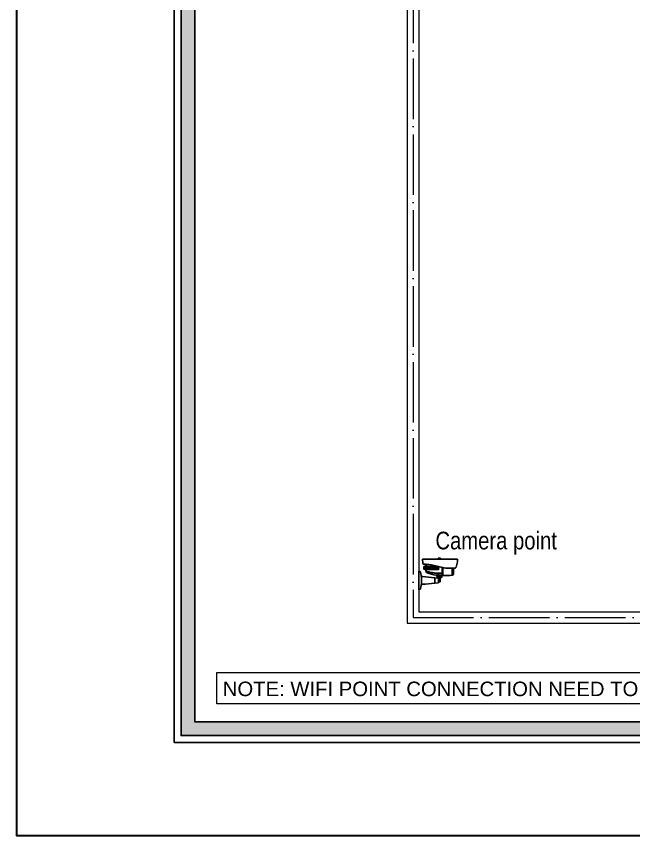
# Model space of a CAD drawing. Header units: millimetres. Extents: x 56222 to 3066687, y -650199 to -121287.
# Drawn here: x 140057.7 to 140302.3, y -177505.9 to -177181.1 of the extents above; entities that cross this region are included whole.
import ezdxf

# ---------------------------------------------------------------- set-up
doc = ezdxf.new("R2010")
doc.units = ezdxf.units.MM
doc.header["$MEASUREMENT"] = 0
doc.linetypes.add('ACAD_ISO04W100', pattern=[30, 24, -3, 0, -3])
doc.linetypes.add('DASHED', pattern=[0.75, 0.5, -0.25])
for name, color, linetype, lineweight in [('Electrical', 84, 'Continuous', 30), ('furniture dimensions', 1, 'DASHED', 0), ('GROUND FLOOR', 7, 'Continuous', 9), ('NAME PLATE', 7, 'Continuous', 25), ('XX~SLAB ( BEAM )~ ( DIM )', 7, 'Continuous', 9)]:
    doc.layers.add(name, color=color, linetype=linetype, lineweight=lineweight)
doc.layers.add('GROUND FLOOR  ( Text )', color=251, linetype='Continuous')
doc.styles.add("Cn_BT_0'-0", font='swissc.ttf')
doc.styles.get("Standard").update_dxf_attribs({"font": 'arial.ttf', "height": 6})

# ---------------------------------------------------------------- blocks, each defined once
blk = doc.blocks.new('LAYOUT FILE')
at = {"layer": 'NAME PLATE', "true_color": 0xd39e00}
h = blk.add_hatch(color=42, dxfattribs=at)
h.paths.add_polyline_path([(3346889.83, -513806.18), (3346889.83, -514260.7), (3347535.56, -514260.7), (3347535.56, -513806.18)])
h.paths.add_polyline_path([(3346894.36, -513810.71), (3347531.03, -513810.71), (3347531.03, -514256.17), (3346894.36, -514256.17)], flags=16)
at = {"layer": 'NAME PLATE', "color": 42, "true_color": 0xd39e00}
for points in [[(3346887.56, -513803.91), (3347537.83, -513803.91), (3347537.83, -514262.96), (3346887.56, -514262.96)], [(3346889.83, -513806.18), (3347535.56, -513806.18), (3347535.56, -514260.7), (3346889.83, -514260.7)], [(3346894.36, -513810.71), (3347531.03, -513810.71), (3347531.03, -514256.17), (3346894.36, -514256.17)]]:
    blk.add_lwpolyline(points, close=True, dxfattribs=at)
blk = doc.blocks.new('HB75_SIDE-WALL')
at = {"color": 30, "lineweight": 0, "true_color": 0xf26722}
for p, q in [((-3.67, 3.73), (-3.67, 3.6)), ((-3.65, 3.73), (-3.65, 3.6)), ((-3.63, 3.73), (-3.63, 3.6)), ((-3.61, 3.73), (-3.61, 3.6)), ((-3.59, 3.73), (-3.59, 3.6)), ((-3.57, 3.73), (-3.57, 3.6)), ((-3.55, 3.73), (-3.55, 3.6)), ((-3.53, 3.73), (-3.53, 3.6)), ((-3.51, 3.69), (-3.51, 3.6)), ((-3.5, 3.69), (-3.5, 3.6)), ((-3.48, 3.69), (-3.48, 3.6)), ((-3.46, 3.69), (-3.46, 3.6)), ((-3.44, 3.73), (-3.44, 3.6)), ((-3.42, 3.73), (-3.42, 3.6)), ((-3.4, 3.73), (-3.4, 3.6)), ((-3.38, 3.73), (-3.38, 3.6)), ((-3.36, 3.73), (-3.36, 3.6)), ((-3.34, 3.73), (-3.34, 3.6)), ((-3.32, 3.73), (-3.32, 3.6)), ((-3.3, 3.73), (-3.3, 3.6)), ((-3.88, 0.67), (-3.88, 0.52)), ((-3.84, 0.67), (-3.84, 0.52)), ((-3.8, 0.67), (-3.8, 0.52)), ((-3.76, 0.67), (-3.76, 0.52)), ((-3.72, 0.67), (-3.72, 0.52)), ((-3.68, 0.67), (-3.68, 0.52)), ((-3.64, 0.67), (-3.64, 0.52)), ((-3.61, 0.67), (-3.61, 0.52)), ((-3.57, 0.67), (-3.57, 0.52)), ((-3.53, 0.67), (-3.53, 0.52)), ((-3.45, 0.67), (-3.45, 0.52)), ((-3.41, 0.67), (-3.41, 0.52)), ((-3.37, 0.67), (-3.37, 0.52)), ((-3.33, 0.67), (-3.33, 0.52)), ((-3.29, 0.67), (-3.29, 0.52)), ((-3.25, 0.67), (-3.25, 0.52)), ((-3.21, 0.67), (-3.21, 0.52)), ((-3.17, 0.67), (-3.17, 0.52)), ((-3.13, 0.67), (-3.13, 0.52)), ((-3.09, 0.67), (-3.09, 0.52))]:
    blk.add_line(p, q, dxfattribs=at)
at = {"color": 30, "true_color": 0xf26722}
blk.add_line((-0.88, 2.33), (-0.88, 1.91), dxfattribs=at)
for points in [[(-0.62, 3.57), (-6.52, 3.57), (-6.52, 3.17, 0.023647), (-6.52, 3.15, 0.073045), (-6.3, 2.24, 0.305112), (-6.07, 2.09), (-4.58, 2.09, 0.030231), (-4.56, 2.09, 0.037695), (-3.04, 2.39, -0.066409), (-0.86, 2.74, 0.383469), (-0.67, 2.93)], [(-5.66, 2.09), (-5.66, 0.89, -0.199735), (-5.84, 1.03), (-5.84, 2.09)], [(-4.07, 2.16), (-4.07, 0.81, -0.017519), (-5.66, 0.89), (-5.66, 2.09), (-4.58, 2.09, 0.030231), (-4.56, 2.09, 0.011991)], [(-3.96, 2.18), (-3.96, 0.81, -0.374579), (-4.07, 0.81), (-4.07, 2.16, 0.002666)], [(-1.25, 2.72, -0.048561), (-1.08, 2.19, -0.15646), (-1.08, 2.05, -0.064172), (-1.33, 1.36, -0.183015), (-1.41, 1.29, -0.059758), (-2.94, 0.9, 0.070877), (-3.33, 0.93), (-3.53, 0.91, -0.022912), (-3.96, 0.89), (-3.96, 2.18, 0.023024), (-3.04, 2.39, -0.054644)], [(-1.35, 1.46), (-1.32, 1.49), (-1.38, 1.5, -0.063661), (-3.88, 1.2, 0.062911)], [(-3.13, 2.37, -0.006319), (-3.38, 2.3, 0.371824), (-3.32, 2.26), (-1.26, 2.26, 1), (-1.26, 2.37)], [(-3.32, 2.18), (-1.2, 2.18, -1), (-1.2, 2.07), (-3.32, 2.07, -1)], [(-3.32, 1.99), (-1.26, 1.99, -1), (-1.26, 1.87), (-3.32, 1.87, -1)], [(0, 1.54), (-0.22, 1.48, 0.27722), (-0.31, 1.38, 0.0221), (-0.4, 0.85, -0.362038), (-0.64, 0.64, 0.020914), (-2.66, 0.46, 0.377742), (-2.7, 0.43), (-2.7, -0.43, 0.377742), (-2.66, -0.46, 0.020914), (-0.64, -0.64, -0.362038), (-0.4, -0.85, 0.0221), (-0.31, -1.38, 0.27722), (-0.22, -1.48), (0, -1.54)], [(-1.13, 1.84, 0.018604), (-1.08, 2.05, 0.15646), (-1.08, 2.19, 0.018604), (-1.13, 2.4), (-1.09, 2.4, -0.414214), (-1.06, 2.37), (-1.06, 1.87, -0.414214), (-1.09, 1.84)], [(-0.88, 2.27, -0.414214), (-0.91, 2.24), (-1.06, 2.24), (-1.06, 2.36), (-0.91, 2.36, -0.414214), (-0.88, 2.33)], [(-1.06, 2), (-0.91, 2, 0.414214), (-0.88, 2.03), (-0.88, 2.21, 0.414214), (-0.91, 2.24), (-1.06, 2.24)], [(-0.88, 1.97, 0.414214), (-0.91, 2), (-1.06, 2), (-1.06, 1.88), (-0.91, 1.88, 0.414214), (-0.88, 1.91)], [(-2.94, 0.9, 0.070877), (-3.33, 0.93), (-3.53, 0.91, -0.022912), (-3.96, 0.89), (-3.96, 0.74, 0.414214), (-3.93, 0.71), (-3.04, 0.71, 0.328756), (-3.01, 0.73), (-2.97, 0.88, -0.293652)], [(-3.34, -0.3), (-3.61, -0.24, -0.354119), (-3.64, -0.2), (-3.64, 0.2, -0.354119), (-3.61, 0.24), (-3.34, 0.3)], [(-3.34, -0.35), (-3.34, 0.35, -0.379778), (-3.31, 0.39), (-2.7, 0.46), (-2.7, -0.46), (-3.31, -0.39, -0.379778)]]:
    blk.add_lwpolyline(points, format="xyb", close=True, dxfattribs=at)
at = {"color": 30, "lineweight": 0, "true_color": 0xf26722, "flags": 128}
for points in [[(-3.53, 3.74), (-3.67, 3.74), (-3.68, 3.73), (-3.53, 3.73)], [(-3.53, 3.69), (-3.53, 3.73), (-3.68, 3.73), (-3.68, 3.6), (-3.29, 3.6), (-3.29, 3.73), (-3.45, 3.73), (-3.45, 3.69)], [(-3.68, 3.6), (-3.67, 3.59), (-3.3, 3.59), (-3.29, 3.6)], [(-3.32, 3.59), (-3.32, 3.57), (-3.65, 3.57), (-3.65, 3.59)], [(-3.64, 3.57), (-3.64, 3.57), (-3.33, 3.57), (-3.33, 3.57)], [(-3.29, 3.73), (-3.3, 3.74), (-3.45, 3.74), (-3.45, 3.73)], [(-3.9, 0.67), (-3.88, 0.69), (-3.09, 0.69), (-3.07, 0.67)], [(-3.9, 0.67), (-3.07, 0.67), (-3.07, 0.52), (-3.9, 0.52)], [(-3.07, 0.52), (-3.09, 0.5), (-3.88, 0.5), (-3.9, 0.52)], [(-3.16, 0.69), (-3.16, 0.71), (-3.82, 0.71), (-3.82, 0.69)], [(-3.16, 0.5), (-3.16, 0.48), (-3.82, 0.48), (-3.82, 0.5)]]:
    blk.add_lwpolyline(points, close=True, dxfattribs=at)
at = {"color": 30, "true_color": 0xf26722}
for points in [[(-1.31, 2.72), (-1.11, 2.18, -0.110268), (-1.11, 2.07), (-1.32, 1.49)], [(-3.33, 0.38, 0.386667), (-3.36, 0.4), (-3.61, 0.4, 0.423228), (-3.64, 0.37), (-3.61, 0.24)]]:
    blk.add_lwpolyline(points, format="xyb", dxfattribs=at)
blk.add_lwpolyline([(-3.61, 0.4), (-3.61, 0.48), (-3.36, 0.48), (-3.36, 0.4)], close=True, dxfattribs=at)
blk.add_lwpolyline([(-3.35, 0.29), (-3.34, 0.33)], dxfattribs=at)
blk.add_arc((5.68, 0), 6.15, 172.0418, 187.9582, dxfattribs=at)

msp = doc.modelspace()

# ---------------------------------------------------------------- linework, layer by layer
at = {"layer": 'furniture dimensions', "color": 18, "linetype": 'Continuous', "lineweight": 0, "ltscale": 10, "true_color": 0x000000}
msp.add_lwpolyline([(140411.1399, -177453.711), (140137.1189, -177453.711), (140137.1189, -177441.2218), (140411.1399, -177441.2218)], close=True, dxfattribs=at)
at = {"layer": 'GROUND FLOOR'}
for p, q in [((140212.6002, -176954.7295), (140212.6002, -177421.7295)), ((140217.1002, -176959.2295), (140217.1002, -177417.2295)), ((140217.1002, -177417.2295), (140712.8502, -177417.2295)), ((140212.6002, -177421.7295), (140712.8502, -177421.7295))]:
    msp.add_line(p, q, dxfattribs=at)
at = {"layer": 'GROUND FLOOR', "color": 1, "linetype": 'ACAD_ISO04W100'}
msp.add_lwpolyline([(140712.8502, -176956.9795), (140214.8502, -176956.9795), (140214.8502, -177419.4795), (140712.8502, -177419.4795)], dxfattribs=at)
at = {"layer": 'XX~SLAB ( BEAM )~ ( DIM )', "color": 3, "lineweight": 30}
msp.add_lwpolyline([(142840.5563, -176852.8868), (140057.6713, -176852.8868), (140057.6713, -177505.9443), (142840.5563, -177505.9443)], close=True, dxfattribs=at)

# ---------------------------------------------------------------- block references
at = {"xscale": -2.354985362837176, "yscale": 2.354985362837176, "zscale": 2.354985362837176}
msp.add_blockref('HB75_SIDE-WALL', (140217.1002, -177404.7568), dxfattribs=at)
at = {"layer": 'NAME PLATE', "lineweight": 0, "xscale": 1.209046105522275, "yscale": 1.209046105522275, "zscale": 1.209046105522275}
msp.add_blockref('LAYOUT FILE', (-3906421.2053, 444298.6509, 0.1256), dxfattribs=at)

# ---------------------------------------------------------------- texts
at = {"layer": 'Electrical', "color": 0, "transparency": 33554687}
msp.add_text('NOTE: WIFI POINT CONNECTION NEED TO BE DONE AT EACH FLOOR', height=5.7509, dxfattribs=at).set_placement((140139.4605, -177450.6319, -0.1315))
at = {"layer": 'GROUND FLOOR  ( Text )', "color": 1, "insert": (140247.8119, -177389.9872), "char_height": 7, "attachment_point": 5, "style": "Cn_BT_0'-0"}
msp.add_mtext('Camera point', dxfattribs=at)

doc.saveas('drawing.dxf')
